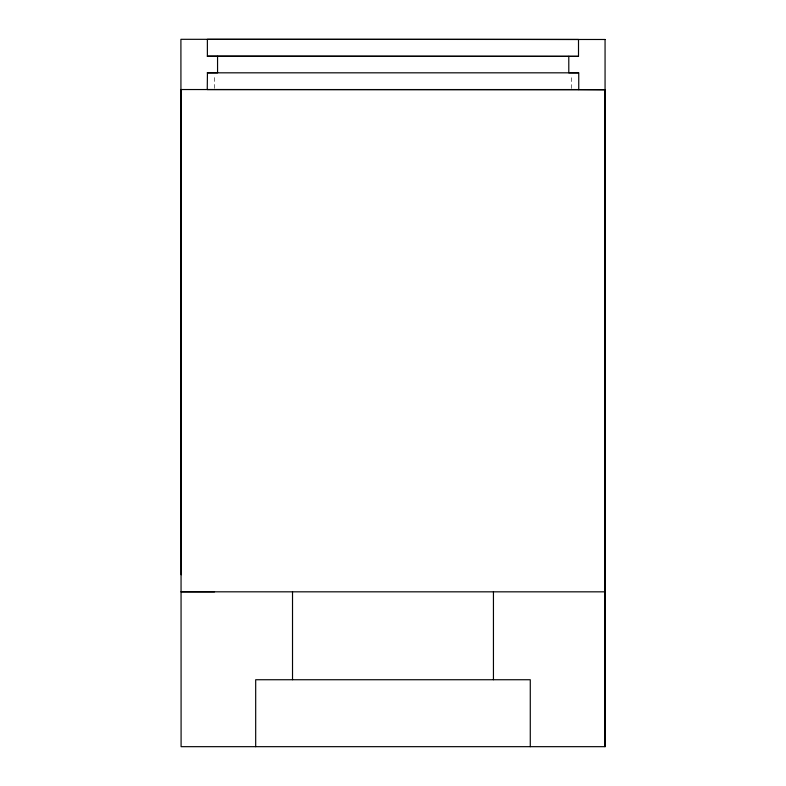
<?xml version="1.0" encoding="UTF-8"?>
<svg xmlns="http://www.w3.org/2000/svg" width="786" height="786" viewBox="0 0 786 786"><rect width="100%" height="100%" fill="white"/><g stroke="black" fill="none" stroke-linecap="round" stroke-linejoin="round"><path stroke-width="0.59" stroke-dasharray="3.93 2.95" d="M214.47 88.366L214.47 75.21M571.53 88.504L571.54 75.24"/><path stroke-width="1.18" d="M207.376 56.209L207.376 39.329L475.078 39.369L578.506 39.477L578.506 56.346L207.376 56.209L578.506 56.346M207.445 72.813L207.249 89.555L578.751 89.555L578.751 72.823L207.249 72.823L217.565 72.813L217.555 56.337M605.092 746.671L605.063 89.732L180.947 89.535L181.094 746.671L605.073 746.671L605.063 39.487M605.073 39.487L180.908 39.31L181.173 574.763M605.092 591.838L180.976 591.819L214.539 591.829M578.555 72.843L568.799 72.823L568.789 56.346M578.555 89.584L605.053 89.722M530.275 746.68L530.275 679.733L255.686 679.733L255.686 746.68M493.441 591.829L493.441 679.733M292.52 591.829L292.52 679.733"/></g></svg>
